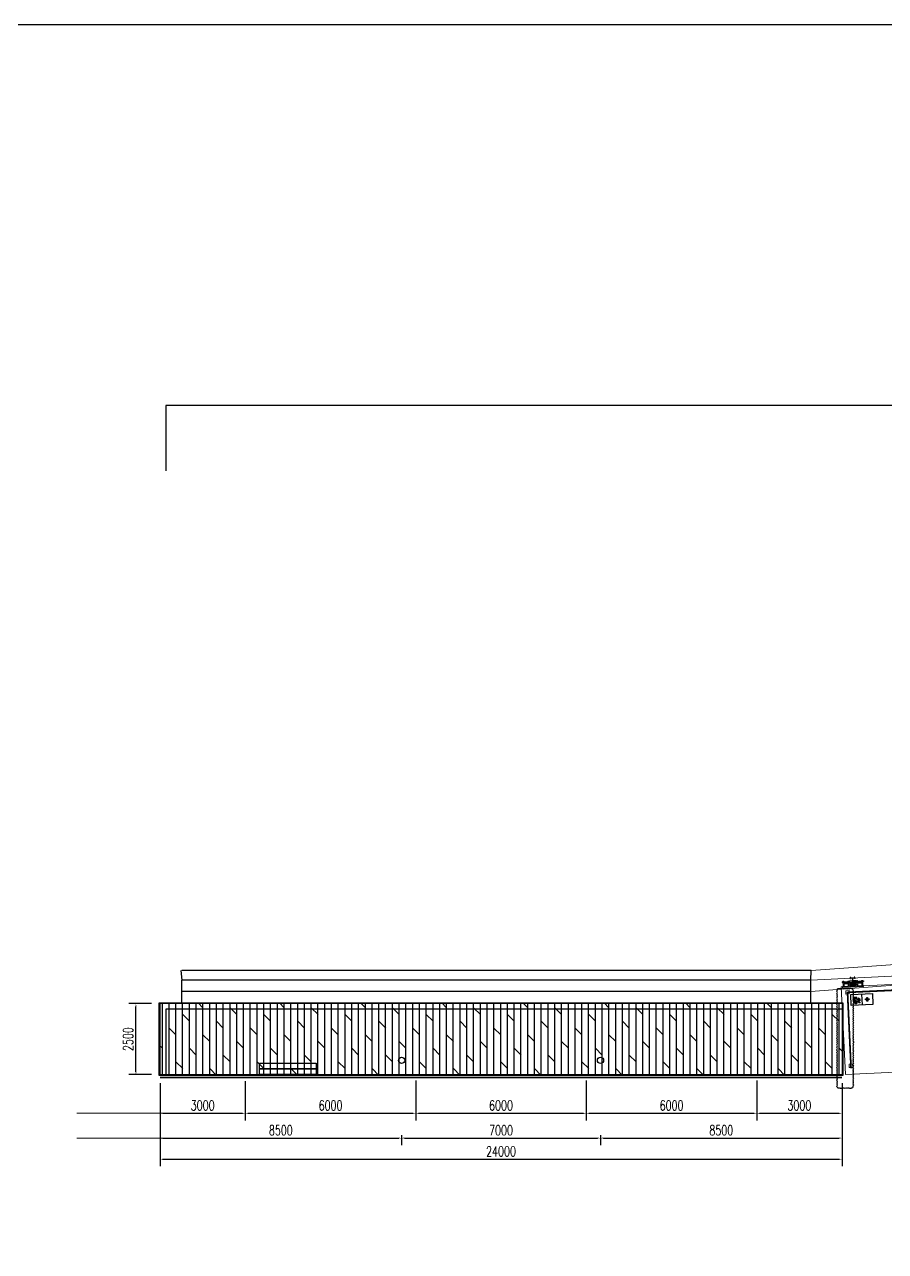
# Model space of a CAD drawing. Header units: millimetres. Extents: x -1612139 to -1282425, y 786067 to 1536390.
# Drawn here: x -1422393 to -1392098, y 928430 to 971633 of the extents above; entities that cross this region are included whole.
import ezdxf

# ---------------------------------------------------------------- set-up
doc = ezdxf.new("R2010")
doc.units = ezdxf.units.MM
doc.header["$LTSCALE"] = 1000
doc.linetypes.add('HIDDEN', pattern=[0.375, 0.25, -0.125])
doc.layers.get('0').update_dxf_attribs({"linetype": 'CONTINUOUS'})
doc.layers.get('DEFPOINTS').update_dxf_attribs({"linetype": 'CONTINUOUS'})
for name, color, linetype in [('DOTE', 1, 'CONTINUOUS'), ('W- bollard系船栓', 4, 'CONTINUOUS'), ('W-_ANTICOLLISION防撞措施', 6, 'CONTINUOUS'), ('W-MOUNTING固定方式', 5, 'CONTINUOUS'), ('W-PLASTIC_RAILINGS塑木栏杆', 6, 'CONTINUOUS'), ('W-REVETMENT驳岸', 251, 'CONTINUOUS'), ('W-WOOD_FLOOR木地板', 30, 'CONTINUOUS'), ('桩', 5, 'CONTINUOUS'), ('灭火急救箱', 1, 'CONTINUOUS'), ('钢', 172, 'CONTINUOUS')]:
    doc.layers.add(name, color=color, linetype=linetype)
doc.styles.add('STANDARD_T3', font='simplex.shx', dxfattribs={"width": 0.7, "bigfont": 'gbcbig.shx'})
doc.dimstyles.new('W&&100', dxfattribs={"dimtxt": 350, "dimasz": 100, "dimexe": 250, "dimexo": 300, "dimgap": 100, "dimtad": 1, "dimdec": 0, "dimzin": 0, "dimdsep": 46, "dimtxsty": 'STANDARD_T3', "dimcen": 0.09, "dimclrd": 1, "dimclre": 1, "dimclrt": 7, "dimazin": 2, "dimtfac": 1, "dimtdec": 0, "dimtix": 1, "dimtmove": 2, "dimatfit": 3, "dimfxl": 100, "dimtolj": 1, "dimtzin": 0, "dimarcsym": 0})

# ---------------------------------------------------------------- blocks, each defined once
blk = doc.blocks.new('$matou$00000031')
h = blk.add_hatch(color=1)
h.dxf.hatch_style = 1
h.paths.add_polyline_path([(-347, 71), (-347, -179), (-247, -179)])
h = blk.add_hatch(color=1)
h.dxf.hatch_style = 1
edge = h.paths.add_edge_path()
edge.add_arc((-52, 127), 108, 196.29651, 205.0439)
edge.add_arc((-64, 121), 94.8, 205.0439, 214.37845)
edge.add_arc((-98, 97), 52.4, 214.37845, 254.56921)
edge.add_arc((-120, 20), 27.9, 18.37008, 74.56921, ccw=False)
edge.add_arc((-122, 19), 30.5, -13.95709, 18.37008, ccw=False)
edge.add_arc((-108, 15), 15.7, 300.45082, 346.04291, ccw=False)
edge.add_arc((-111, 21), 22.4, 267.37078, 300.45082, ccw=False)
edge.add_arc((-111, 31), 32, 239.8196, 267.37078, ccw=False)
edge.add_arc((-95, 57), 62.7, 222.4174, 239.8196, ccw=False)
edge.add_arc((-92, 61), 67.5, 205.65164, 222.4174, ccw=False)
edge.add_arc((-68, 72), 94.3, 195.80573, 205.65164, ccw=False)
edge.add_arc((-44, 79), 119, 187.03004, 195.80573, ccw=False)
edge.add_arc((-121, 69), 41.8, 167.90846, 187.03004, ccw=False)
edge.add_arc((-82, 61), 81.4, 154.23716, 167.90846, ccw=False)
edge = h.paths.add_edge_path()
edge.add_arc((-47, 63), 120, 200.75454, 208.53706)
edge.add_arc((-101, 34), 57.4, 208.53706, 219.77559)
edge.add_arc((2, 120), 192, 219.77559, 225.01734)
edge.add_arc((-59, 58), 105, 225.01734, 232.10631)
edge.add_arc((-109, -6), 23.7, 232.10631, 271.10943)
edge.add_arc((-109, -47), 16.8, 44.35188, 91.10943, ccw=False)
edge.add_arc((-110, -48), 19.2, 22.63254, 44.35188, ccw=False)
edge.add_arc((-107, -47), 15.1, -1.94353, 22.63254, ccw=False)
edge.add_arc((-102, -47), 10.2, 330.80573, 358.05647, ccw=False)
edge.add_arc((-114, -40), 24.9, 313.44338, 330.80573, ccw=False)
edge.add_arc((-110, -44), 18.4, 267.37078, 313.44338, ccw=False)
edge.add_arc((-109, -28), 35.4, 234.56334, 267.37078, ccw=False)
edge.add_arc((-109, -27), 35.7, 222.29325, 234.56334, ccw=False)
edge.add_arc((-28, 47), 146, 216.22803, 222.29325, ccw=False)
edge.add_arc((-86, 4), 73.8, 192.63666, 216.22803, ccw=False)
edge.add_arc((-73, 7), 86.8, 170.91278, 192.63666, ccw=False)
edge = h.paths.add_edge_path()
edge.add_arc((-46, -21), 121, 196.11939, 209.7614)
edge.add_arc((-50, -24), 116, 209.7614, 223.68479)
edge.add_arc((-96, -67), 53.4, 223.68479, 259.61613)
edge.add_arc((-108, -134), 14.3, 6.32607, 79.61613, ccw=False)
edge.add_arc((-112, -134), 18.6, -17.89376, 6.32607, ccw=False)
edge.add_arc((-111, -134), 17.6, 317.15115, 342.10624, ccw=False)
edge.add_arc((-113, -132), 20.8, 291.88934, 317.15115, ccw=False)
edge.add_arc((-121, -114), 40.2, 273.77874, 291.88934, ccw=False)
edge.add_arc((-121, -114), 40, 248.91252, 273.77874, ccw=False)
edge.add_arc((-120, -112), 42.5, 224.81745, 248.91252, ccw=False)
edge.add_arc((-125, -117), 35.5, 208.29349, 224.81745, ccw=False)
edge.add_arc((-17, -59), 158, 200.4817, 208.29349, ccw=False)
edge.add_arc((-99, -89), 70.6, 177.37078, 200.4817, ccw=False)
edge.add_arc((-78, -90), 91.3, 157.07829, 177.37078, ccw=False)
h = blk.add_hatch(color=1)
h.dxf.hatch_style = 1
h.paths.add_polyline_path([(248, 20), (248, 90), (288, 90), (288, 20), (358, 20), (358, -20), (288, -20), (288, -90), (248, -90), (248, -20), (178, -20), (178, 20)])
for p, q in [((-532, 265, 0), (529, 265, 0)), ((-1, 265, 0), (-1, -265, 0))]:
    blk.add_line(p, q)
at = {"elevation": 0}
blk.add_lwpolyline([(-532, 265), (532, 265), (532, -265), (-532, -265)], close=True, dxfattribs=at)
at = {"color": 1, "elevation": 0}
for points in [[(-315, 115), (-361, 115), (-361, 95), (-315, 95)], [(-347, 71), (-347, -179), (-247, -179), (-347, 71)], [(-280, 95), (-241, 95), (-241, 115), (-280, 115)], [(-162, -55), (-162, -55)]]:
    blk.add_lwpolyline(points, dxfattribs=at)
for points in [[(-347, 71), (-247, 71), (-247, -179), (-347, -179)], [(-315, 136), (-280, 136), (-280, 71), (-315, 71)], [(248, 20), (248, 90), (288, 90), (288, 20), (358, 20), (358, -20), (288, -20), (288, -90), (248, -90), (248, -20), (178, -20), (178, 20)]]:
    blk.add_lwpolyline(points, close=True, dxfattribs=at)
for points in [[(-155, 96, 0.038186), (-149, 81, 0.040752), (-142, 68, 0.177185), (-112, 47, -0.250251), (-93, 29, -0.141997), (-93, 12, -0.201599), (-100, 2, -0.14535), (-112, -1, -0.120797), (-127, 3, -0.076078), (-142, 15, -0.073285), (-153, 31, -0.042987), (-159, 46, -0.03831), (-162, 64, -0.083628), (-162, 78, -0.059723), (-155, 96)], [(-159, 21, 0.033971), (-152, 6, 0.049077), (-146, -3, 0.022875), (-134, -16, 0.030941), (-124, -25, 0.171845), (-109, -30, -0.206897), (-97, -35, -0.095053), (-93, -41, -0.107646), (-91, -47, -0.119467), (-93, -52, -0.075903), (-97, -58, -0.203782), (-111, -63, -0.144135), (-130, -56, -0.05359), (-135, -51, -0.026471), (-145, -39, -0.103302), (-158, -12, -0.095073), (-159, 21)]]:
    blk.add_lwpolyline(points, format="xyb", close=True, dxfattribs=at)
blk.add_lwpolyline([(-162, -55, 0.059595), (-151, -81, 0.060827), (-134, -104, 0.158077), (-105, -119, -0.331154), (-94, -132, -0.106074), (-94, -140, -0.10932), (-98, -146, -0.110674), (-106, -151, -0.079187), (-118, -154, -0.108927), (-135, -152, -0.105524), (-150, -142, -0.072225), (-156, -134, -0.034099), (-165, -114, -0.101184), (-169, -86, -0.088775), (-162, -55)], format="xyb", dxfattribs=at)
at = {"color": 1}
for centre, radius, start, end in [((-325, 11, 0), 110, 108.79594, 170.85949), ((-329, -14, 0), 113, 106.36583, 158.37574)]:
    blk.add_arc(centre, radius, start, end, dxfattribs=at)
blk = doc.blocks.new('轨道1')
at = {"layer": 'DOTE', "lineweight": 0}
for p, q in [((-70, -19), (-70, 40)), ((-70, 20), (-70, -39)), ((70, -19), (70, 40)), ((70, 20), (70, -39)), ((-387, -138), (402, -138)), ((-100, -240), (100, -240))]:
    blk.add_line(p, q, dxfattribs=at)
at = {"layer": '钢', "lineweight": 0}
for p, q in [((-80, 0), (-80, -14)), ((-60, 0), (-60, -14)), ((60, 0), (60, -14)), ((80, 0), (80, -14)), ((-370, -285), (370, -285)), ((-370, -285), (-370, -328)), ((-370, -328), (370, -328)), ((-19, -186), (-100, -186)), ((-100, -186), (-100, -200)), ((-50, -229), (50, -229)), ((-50, -240), (50, -240)), ((-50, -251), (50, -251)), ((-47, -210), (-47, -270)), ((47, -210), (47, -270)), ((370, -285), (370, -328))]:
    blk.add_line(p, q, dxfattribs=at)
for points in [[(-100, -200), (100, -200), (100, -186), (20, -186, -0.414214), (5, -171), (5, -29, -0.414214), (20, -14), (100, -14), (100, 0), (-100, 0)], [(-4, -171), (-4, -29, 0.414214), (-19, -14), (-100, -14), (-100, 0)]]:
    blk.add_lwpolyline(points, format="xyb", dxfattribs=at)
for points in [[(-375, -126), (-20, -126), (-20, -150), (-375, -150)], [(-350, -105), (-310, -105), (-310, -285), (-350, -285)], [(-310, -205), (-310, -165), (-170, -165), (-170, -205)], [(-170, -105), (-130, -105), (-130, -285), (-170, -285)], [(-110, -98), (-16, -98), (-13, -101), (-13, -175), (-16, -178), (-110, -178), (-113, -175), (-113, -101)], [(-100, -232), (100, -232), (100, -248), (-100, -248)], [(-92, -225), (-52, -225), (-52, -285), (-92, -285)], [(-47, -210), (47, -210), (50, -213), (50, -267), (47, -270), (-47, -270), (-50, -267), (-50, -213)], [(110, -98), (16, -98), (13, -101), (13, -175), (16, -178), (110, -178), (113, -175), (113, -101)], [(375, -126), (20, -126), (20, -150), (375, -150)], [(93, -225), (53, -225), (53, -285), (93, -285)], [(170, -105), (130, -105), (130, -285), (170, -285)], [(310, -205), (310, -165), (170, -165), (170, -205)], [(350, -105), (310, -105), (310, -285), (350, -285)]]:
    blk.add_lwpolyline(points, close=True, dxfattribs=at)
at = {"layer": '钢', "linetype": 'HIDDEN', "lineweight": 0, "ltscale": 50}
for points in [[(-346, -105), (-314, -105), (-314, -285), (-346, -285)], [(-310, -201), (-310, -169), (-170, -169), (-170, -201)], [(-166, -105), (-134, -105), (-134, -285), (-166, -285)], [(-88, -225), (-56, -225), (-56, -285), (-88, -285)], [(89, -225), (57, -225), (57, -285), (89, -285)], [(166, -105), (134, -105), (134, -285), (166, -285)], [(310, -201), (310, -169), (170, -169), (170, -201)], [(346, -105), (314, -105), (314, -285), (346, -285)]]:
    blk.add_lwpolyline(points, close=True, dxfattribs=at)
at = {"layer": '钢', "lineweight": 0}
blk.add_arc((-19, -171), 15, 270, 0, dxfattribs=at)
blk = doc.blocks.new('*D162')
at = {"layer": 'DEFPOINTS', "color": 0, "transparency": 16777216}
for p in [(-1417625, 934656, 0), (-1393625, 934656, 0), (-1393625, 931678)]:
    blk.add_point(p, dxfattribs=at)
at = {"layer": '桩', "color": 1, "lineweight": -2, "transparency": 16777216}
for p, q in [((-1417625, 934356), (-1417625, 931428)), ((-1393625, 934356), (-1393625, 931428)), ((-1417525, 931678), (-1393725, 931678))]:
    blk.add_line(p, q, dxfattribs=at)
at = {"layer": '桩', "color": 1, "transparency": 16777216}
for points in [[(-1417525, 931695), (-1417525, 931662), (-1417625, 931678)], [(-1393725, 931695), (-1393725, 931662), (-1393625, 931678)]]:
    blk.add_solid(points, dxfattribs=at)
at = {"layer": '桩', "color": 7, "lineweight": 0, "transparency": 16777216, "insert": (-1405625, 931953), "char_height": 350, "attachment_point": 5, "style": 'STANDARD_T3'}
blk.add_mtext('\\A1;24000', dxfattribs=at)
blk = doc.blocks.new('*D154')
at = {"layer": 'DEFPOINTS', "color": 0, "transparency": 16777216}
for p in [(-1417625, 934611, 0), (-1414625, 934721, 0), (-1414625, 933296)]:
    blk.add_point(p, dxfattribs=at)
at = {"layer": 'W- bollard系船栓', "color": 1, "lineweight": -2, "transparency": 16777216}
for p, q in [((-1417625, 934311), (-1417625, 933046)), ((-1414625, 934421), (-1414625, 933046)), ((-1417525, 933296), (-1414725, 933296))]:
    blk.add_line(p, q, dxfattribs=at)
at = {"layer": 'W- bollard系船栓', "color": 1, "transparency": 16777216}
for points in [[(-1417525, 933313), (-1417525, 933280), (-1417625, 933296)], [(-1414725, 933313), (-1414725, 933280), (-1414625, 933296)]]:
    blk.add_solid(points, dxfattribs=at)
at = {"layer": 'W- bollard系船栓', "color": 7, "lineweight": 0, "transparency": 16777216, "insert": (-1416125, 933571), "char_height": 350, "attachment_point": 5, "style": 'STANDARD_T3'}
blk.add_mtext('\\A1;3000', dxfattribs=at)
blk = doc.blocks.new('*D155')
at = {"layer": 'DEFPOINTS', "color": 0, "transparency": 16777216}
for p in [(-1414625, 934721, 0), (-1408625, 934751, 0), (-1408625, 933296)]:
    blk.add_point(p, dxfattribs=at)
at = {"layer": 'W- bollard系船栓', "color": 1, "lineweight": -2, "transparency": 16777216}
for p, q in [((-1414625, 934421), (-1414625, 933046)), ((-1408625, 934451), (-1408625, 933046)), ((-1414525, 933296), (-1408725, 933296))]:
    blk.add_line(p, q, dxfattribs=at)
at = {"layer": 'W- bollard系船栓', "color": 1, "transparency": 16777216}
for points in [[(-1414525, 933313), (-1414525, 933280), (-1414625, 933296)], [(-1408725, 933313), (-1408725, 933280), (-1408625, 933296)]]:
    blk.add_solid(points, dxfattribs=at)
at = {"layer": 'W- bollard系船栓', "color": 7, "lineweight": 0, "transparency": 16777216, "insert": (-1411625, 933571), "char_height": 350, "attachment_point": 5, "style": 'STANDARD_T3'}
blk.add_mtext('\\A1;6000', dxfattribs=at)
blk = doc.blocks.new('*D156')
at = {"layer": 'DEFPOINTS', "color": 0, "transparency": 16777216}
for p in [(-1408625, 934751, 0), (-1402625, 934751, 0), (-1402625, 933296)]:
    blk.add_point(p, dxfattribs=at)
at = {"layer": 'W- bollard系船栓', "color": 1, "lineweight": -2, "transparency": 16777216}
for p, q in [((-1408625, 934451), (-1408625, 933046)), ((-1402625, 934451), (-1402625, 933046)), ((-1408525, 933296), (-1402725, 933296))]:
    blk.add_line(p, q, dxfattribs=at)
at = {"layer": 'W- bollard系船栓', "color": 1, "transparency": 16777216}
for points in [[(-1408525, 933313), (-1408525, 933280), (-1408625, 933296)], [(-1402725, 933313), (-1402725, 933280), (-1402625, 933296)]]:
    blk.add_solid(points, dxfattribs=at)
at = {"layer": 'W- bollard系船栓', "color": 7, "lineweight": 0, "transparency": 16777216, "insert": (-1405625, 933571), "char_height": 350, "attachment_point": 5, "style": 'STANDARD_T3'}
blk.add_mtext('\\A1;6000', dxfattribs=at)
blk = doc.blocks.new('*D157')
at = {"layer": 'DEFPOINTS', "color": 0, "transparency": 16777216}
for p in [(-1402625, 934751, 0), (-1396625, 934751, 0), (-1396625, 933296)]:
    blk.add_point(p, dxfattribs=at)
at = {"layer": 'W- bollard系船栓', "color": 1, "lineweight": -2, "transparency": 16777216}
for p, q in [((-1402625, 934451), (-1402625, 933046)), ((-1396625, 934451), (-1396625, 933046)), ((-1402525, 933296), (-1396725, 933296))]:
    blk.add_line(p, q, dxfattribs=at)
at = {"layer": 'W- bollard系船栓', "color": 1, "transparency": 16777216}
for points in [[(-1402525, 933313), (-1402525, 933280), (-1402625, 933296)], [(-1396725, 933313), (-1396725, 933280), (-1396625, 933296)]]:
    blk.add_solid(points, dxfattribs=at)
at = {"layer": 'W- bollard系船栓', "color": 7, "lineweight": 0, "transparency": 16777216, "insert": (-1399625, 933571), "char_height": 350, "attachment_point": 5, "style": 'STANDARD_T3'}
blk.add_mtext('\\A1;6000', dxfattribs=at)
blk = doc.blocks.new('*D158')
at = {"layer": 'DEFPOINTS', "color": 0, "transparency": 16777216}
for p in [(-1396625, 934751, 0), (-1393626, 934611, 0), (-1393626, 933296)]:
    blk.add_point(p, dxfattribs=at)
at = {"layer": 'W- bollard系船栓', "color": 1, "lineweight": -2, "transparency": 16777216}
for p, q in [((-1396625, 934451), (-1396625, 933046)), ((-1393626, 934311), (-1393626, 933046)), ((-1396525, 933296), (-1393726, 933296))]:
    blk.add_line(p, q, dxfattribs=at)
at = {"layer": 'W- bollard系船栓', "color": 1, "transparency": 16777216}
for points in [[(-1396525, 933313), (-1396525, 933280), (-1396625, 933296)], [(-1393726, 933313), (-1393726, 933280), (-1393626, 933296)]]:
    blk.add_solid(points, dxfattribs=at)
at = {"layer": 'W- bollard系船栓', "color": 7, "lineweight": 0, "transparency": 16777216, "insert": (-1395126, 933571), "char_height": 350, "attachment_point": 5, "style": 'STANDARD_T3'}
blk.add_mtext('\\A1;3000', dxfattribs=at)
blk = doc.blocks.new('*D159')
at = {"layer": 'DEFPOINTS', "color": 0, "transparency": 16777216}
for p in [(-1402125, 935156, 0), (-1393626, 934656, 0), (-1393626, 932422)]:
    blk.add_point(p, dxfattribs=at)
at = {"layer": '桩', "color": 1, "lineweight": -2, "transparency": 16777216}
for p, q in [((-1402125, 932522), (-1402125, 932172)), ((-1402025, 932422), (-1393726, 932422)), ((-1393626, 932522), (-1393626, 932172))]:
    blk.add_line(p, q, dxfattribs=at)
at = {"layer": '桩', "color": 1, "transparency": 16777216}
for points in [[(-1402025, 932439), (-1402025, 932406), (-1402125, 932422)], [(-1393726, 932439), (-1393726, 932406), (-1393626, 932422)]]:
    blk.add_solid(points, dxfattribs=at)
at = {"layer": '桩', "color": 7, "lineweight": 0, "transparency": 16777216, "insert": (-1397876, 932697), "char_height": 350, "attachment_point": 5, "style": 'STANDARD_T3'}
blk.add_mtext('\\A1;8500', dxfattribs=at)
blk = doc.blocks.new('*D160')
at = {"layer": 'DEFPOINTS', "color": 0, "transparency": 16777216}
for p in [(-1409125, 935156, 0), (-1417625, 934656, 0), (-1409125, 932422)]:
    blk.add_point(p, dxfattribs=at)
at = {"layer": '桩', "color": 1, "lineweight": -2, "transparency": 16777216}
for p, q in [((-1417625, 932522), (-1417625, 932172)), ((-1417525, 932422), (-1409225, 932422)), ((-1409125, 932522), (-1409125, 932172))]:
    blk.add_line(p, q, dxfattribs=at)
at = {"layer": '桩', "color": 1, "transparency": 16777216}
for points in [[(-1417525, 932439), (-1417525, 932406), (-1417625, 932422)], [(-1409225, 932439), (-1409225, 932406), (-1409125, 932422)]]:
    blk.add_solid(points, dxfattribs=at)
at = {"layer": '桩', "color": 7, "lineweight": 0, "transparency": 16777216, "insert": (-1413375, 932697), "char_height": 350, "attachment_point": 5, "style": 'STANDARD_T3'}
blk.add_mtext('\\A1;8500', dxfattribs=at)
blk = doc.blocks.new('*D161')
at = {"layer": 'DEFPOINTS', "color": 0, "transparency": 16777216}
for p in [(-1409125, 935156, 0), (-1402125, 935156, 0), (-1402125, 932422)]:
    blk.add_point(p, dxfattribs=at)
at = {"layer": '桩', "color": 1, "lineweight": -2, "transparency": 16777216}
for p, q in [((-1409125, 932522), (-1409125, 932172)), ((-1409025, 932422), (-1402225, 932422)), ((-1402125, 932522), (-1402125, 932172))]:
    blk.add_line(p, q, dxfattribs=at)
at = {"layer": '桩', "color": 1, "transparency": 16777216}
for points in [[(-1409025, 932439), (-1409025, 932406), (-1409125, 932422)], [(-1402225, 932439), (-1402225, 932406), (-1402125, 932422)]]:
    blk.add_solid(points, dxfattribs=at)
at = {"layer": '桩', "color": 7, "lineweight": 0, "transparency": 16777216, "insert": (-1405625, 932697), "char_height": 350, "attachment_point": 5, "style": 'STANDARD_T3'}
blk.add_mtext('\\A1;7000', dxfattribs=at)
blk = doc.blocks.new('*D244')
at = {"layer": 'DEFPOINTS', "color": 0, "transparency": 16777216}
for p in [(-1418473, 937156), (-1417625, 937156), (-1417625, 934656)]:
    blk.add_point(p, dxfattribs=at)
at = {"layer": 'W- bollard系船栓', "color": 1, "lineweight": -2, "transparency": 16777216}
for p, q in [((-1417925, 937156), (-1418723, 937156)), ((-1418473, 934756), (-1418473, 937056)), ((-1417925, 934656), (-1418723, 934656))]:
    blk.add_line(p, q, dxfattribs=at)
at = {"layer": 'W- bollard系船栓', "color": 1, "transparency": 16777216}
for points in [[(-1418489, 937056), (-1418456, 937056), (-1418473, 937156)], [(-1418489, 934756), (-1418456, 934756), (-1418473, 934656)]]:
    blk.add_solid(points, dxfattribs=at)
at = {"layer": 'W- bollard系船栓', "color": 7, "lineweight": 0, "transparency": 16777216, "insert": (-1418748, 935906), "char_height": 350, "attachment_point": 5, "rotation": 90, "style": 'STANDARD_T3'}
blk.add_mtext('\\A1;2500', dxfattribs=at)

msp = doc.modelspace()

# ---------------------------------------------------------------- hatches: boundary and pattern name
at = {"layer": 'W-WOOD_FLOOR木地板'}
h = msp.add_hatch(dxfattribs=at)
h.set_pattern_fill('DOLMIT', color=256, scale=300, angle=90)
h.set_pattern_definition([(90, (0, 0), (-238.122618, 1e-14), []), (135, (0, 0), (-476.2449, -476.2449), [336.7564, -673.512])])
h.paths.add_polyline_path([(-1417650.5, 937181.1), (-1393600.5, 937181.1), (-1393600.5, 934631.1), (-1417650.5, 934631.1)])

# ---------------------------------------------------------------- linework, layer by layer
at = {"color": 1, "linetype": 'Continuous'}
for p, q in [((-1416898.8, 938327.7), (-1416858.7, 937977.7)), ((-1394714.9, 938327.7), (-1416858.7, 938327.7)), ((-1394724.4, 937977.7), (-1416858.7, 937977.7)), ((-1416858.5, 937577.7), (-1416858.7, 937977.7)), ((-1394724.4, 937577.7), (-1416858.7, 937577.7)), ((-1416858.2, 937177.7), (-1416858.5, 937577.7)), ((-1394724.4, 937177.7), (-1416858.7, 937177.7))]:
    msp.add_line(p, q, dxfattribs=at)
at = {"color": 252, "linetype": 'Continuous'}
for p, q in [((-1394724.4, 937977.7), (-1394714.9, 938327.7)), ((-1394724.4, 937577.7), (-1394724.4, 937977.7)), ((-1394724.4, 937177.7), (-1394724.4, 937577.7))]:
    msp.add_line(p, q, dxfattribs=at)
at = {"linetype": 'Continuous', "lineweight": 5}
msp.add_lwpolyline([(-1417625.5, 937156.1), (-1393625.5, 937156.1), (-1393625.5, 934656.1), (-1417625.5, 934656.1)], close=True, dxfattribs=at)
at = {"linetype": 'Continuous'}
for points in [[(-1414127, 935056.1), (-1412127, 935056.1), (-1412127, 934856.1), (-1414127, 934856.1)], [(-1414127, 934856.1), (-1412127, 934856.1), (-1412127, 934656.1), (-1414127, 934656.1)]]:
    msp.add_lwpolyline(points, close=True, dxfattribs=at)
at = {"layer": 'W- bollard系船栓', "lineweight": 0}
for p, q in [((-1417530.5, 933296.3, 0), (-1420547.6, 933296.3, 0)), ((-1417530.5, 932422.2, 0), (-1420547.6, 932422.2, 0))]:
    msp.add_line(p, q, dxfattribs=at)
at = {"layer": 'W- bollard系船栓'}
msp.add_lwpolyline([(-1485452.9, 971632.9), (-1303485.3, 971632.9), (-1303485.3, 786066.8), (-1485452.9, 786066.8)], close=True, dxfattribs=at)
msp.add_lwpolyline([(-1393781.7, 937674, -0.5205671), (-1393712.7, 937674, -0.5205671), (-1393651.6, 937674, -0.5205671), (-1393559.4, 937674, -0.5205671), (-1393488.5, 937674, -0.5205671), (-1393426.8, 937674, -0.5205671), (-1393369.6, 937674, -0.5205671), (-1393274.1, 937674, -0.5205671), (-1393245.7, 937607.6, -0.5205671), (-1393245.7, 937545.1, -0.5205671), (-1393245.7, 937479.8, -0.5205671), (-1393245.7, 937425.1, -0.5205671), (-1393245.7, 937353.4, -0.5205671), (-1393245.7, 937297.7, -0.5205671), (-1393245.7, 937247.5, -0.5205671), (-1393245.7, 937148.8, -0.5205671), (-1393245.7, 937081.1, -0.5205671), (-1393245.7, 937020.2, -0.5205671), (-1393245.7, 936947.2, -0.5205671), (-1393245.7, 936888.7, -0.5205671), (-1393245.7, 936815.5, -0.5205671), (-1393245.7, 936734.4, -0.5205671), (-1393245.7, 936654.3, -0.5205671), (-1393245.7, 936600.2, -0.5205671), (-1393245.7, 936524.9, -0.5205671), (-1393245.7, 936436.6, -0.5205671), (-1393245.7, 936360, -0.5205671), (-1393245.7, 936278, -0.5205671), (-1393245.7, 936202.8, -0.5205671), (-1393245.7, 936120.7, -0.5205671), (-1393245.7, 936038.5, -0.5205671), (-1393245.7, 935986.4, -0.5205671), (-1393245.7, 935926.6, -0.5205671), (-1393245.7, 935849.2, -0.5205671), (-1393245.7, 935749.9, -0.5205671), (-1393245.7, 935658.6, -0.5205671), (-1393245.7, 935587.7, -0.5205671), (-1393245.7, 935532.7, -0.5205671), (-1393245.7, 935440.5, -0.5205671), (-1393245.7, 935378.7, -0.5205671), (-1393245.7, 935295.5, -0.5205671), (-1393245.7, 935212.8, -0.5205671), (-1393245.7, 935157.5, -0.5205671), (-1393245.7, 935095.7, -0.5205671), (-1393245.7, 935013.4, -0.5205671), (-1393245.7, 934924, -0.5205671), (-1393245.7, 934852, -0.5205671), (-1393245.7, 934796.2, -0.5205671), (-1393245.7, 934741.9, -0.5205671), (-1393245.7, 934691.6, -0.5205671), (-1393245.7, 934601.5, -0.5205671), (-1393245.7, 934546.6, -0.5205671), (-1393245.7, 934468, -0.5205671), (-1393245.7, 934401.9, -0.5205671), (-1393245.7, 934335.9, -0.5205671), (-1393245.7, 934245.6, -0.5205671), (-1393277, 934190.6, -0.5205671), (-1393370.7, 934190.6, -0.5205671), (-1393423.8, 934190.6, -0.5205671), (-1393476.8, 934190.6, -0.5205671), (-1393550.6, 934190.6, -0.5205671), (-1393612, 934190.6, -0.5205671), (-1393700.4, 934190.6, -0.5205671), (-1393781.7, 934201.9, -0.5205671), (-1393781.7, 934288.1, -0.5205671), (-1393781.7, 934364.4, -0.5205671), (-1393781.7, 934414.9, -0.5205671), (-1393781.7, 934513.1, -0.5205671), (-1393781.7, 934570.7, -0.5205671), (-1393781.7, 934627.9, -0.5205671), (-1393781.7, 934720.9, -0.5205671), (-1393781.7, 934774.6, -0.5205671), (-1393781.7, 934850.1, -0.5205671), (-1393781.7, 934949.8, -0.5205671), (-1393781.7, 935029.8, -0.5205671), (-1393781.7, 935119.6, -0.5205671), (-1393781.7, 935175, -0.5205671), (-1393781.7, 935232.9, -0.5205671), (-1393781.7, 935305.4, -0.5205671), (-1393781.7, 935383.5, -0.5205671), (-1393781.7, 935475.1, -0.5205671), (-1393781.7, 935573.6, -0.5205671), (-1393781.7, 935670.4, -0.5205671), (-1393781.7, 935756.2, -0.5205671), (-1393781.7, 935828.1, -0.5205671), (-1393781.7, 935890.8, -0.5205671), (-1393781.7, 935981.5, -0.5205671), (-1393781.7, 936070.7, -0.5205671), (-1393781.7, 936142.1, -0.5205671), (-1393781.7, 936233.1, -0.5205671), (-1393781.7, 936293.5, -0.5205671), (-1393781.7, 936356.1, -0.5205671), (-1393781.7, 936419.8, -0.5205671), (-1393781.7, 936515.3, -0.5205671), (-1393781.7, 936609.6, -0.5205671), (-1393781.7, 936701.3, -0.5205671), (-1393781.7, 936765.8, -0.5205671), (-1393781.7, 936852.9, -0.5205671), (-1393781.7, 936916.1, -0.5205671), (-1393781.7, 936995.4, -0.5205671), (-1393781.7, 937090.2, -0.5205671), (-1393781.7, 937179.8, -0.5205671), (-1393781.7, 937237.7, -0.5205671), (-1393781.7, 937326.9, -0.5205671), (-1393781.7, 937406.8, -0.5205671), (-1393781.7, 937457.7, -0.5205671), (-1393781.7, 937547.5, -0.5205671), (-1393781.7, 937646.9, -0.5205671)], format="xyb", close=True, dxfattribs=at)
at = {"layer": 'W-_ANTICOLLISION防撞措施', "color": 252, "lineweight": 0}
msp.add_lwpolyline([(-1372373.4, 938734.6), (-1369558.4, 938438), (-1369430.2, 935778.5), (-1372574.8, 935631.9), (-1393507.9, 934656.1), (-1393651.8, 937742.7)], close=True, dxfattribs=at)
at = {"layer": 'W-_ANTICOLLISION防撞措施', "linetype": 'Continuous', "const_width": 50, "flags": 128}
msp.add_lwpolyline([(-1417625.5, 934556.1), (-1393625.5, 934556.1)], dxfattribs=at)
at = {"layer": 'W-MOUNTING固定方式', "linetype": 'Continuous'}
for centre in [(-1409125.5, 935156.1), (-1402125.5, 935156.1)]:
    msp.add_circle(centre, 109.5, dxfattribs=at)
at = {"layer": 'W-PLASTIC_RAILINGS塑木栏杆', "linetype": 'Continuous'}
for p, q in [((-1393624.5, 958217), (-1417425.5, 958217)), ((-1417425.5, 958217), (-1417425.5, 955917)), ((-1388719.9, 958217), (-1412520.9, 958217))]:
    msp.add_line(p, q, dxfattribs=at)
at = {"layer": 'W-PLASTIC_RAILINGS塑木栏杆', "color": 252, "lineweight": 0, "const_width": 60}
msp.add_lwpolyline([(-1393307.9, 934875.6), (-1393432.7, 937552.7), (-1385001.9, 937945.7)], dxfattribs=at)
at = {"layer": 'W-PLASTIC_RAILINGS塑木栏杆', "color": 252, "lineweight": 0}
msp.add_lwpolyline([(-1393489.9, 937490), (-1393370, 937495.6), (-1393375.6, 937615.4), (-1393495.5, 937609.8)], close=True, dxfattribs=at)
at = {"layer": 'W-PLASTIC_RAILINGS塑木栏杆', "linetype": 'Continuous', "flags": 128}
msp.add_lwpolyline([(-1393624.5, 936956.1), (-1417425.5, 936956.1), (-1417425.5, 934656.1)], dxfattribs=at)
at = {"layer": 'W-PLASTIC_RAILINGS塑木栏杆', "lineweight": 0}
msp.add_lwpolyline([(-1393375, 935025.2), (-1393255.1, 935030.7), (-1393249.5, 934910.9), (-1393369.4, 934905.3)], close=True, dxfattribs=at)
at = {"layer": 'W-REVETMENT驳岸', "color": 252, "lineweight": 0}
for p, q in [((-1391586.8, 938542.2), (-1394714.9, 938327.7)), ((-1391168.6, 938161.3), (-1394724.4, 937977.7)), ((-1391154.5, 937859.1), (-1394724.4, 937577.7))]:
    msp.add_line(p, q, dxfattribs=at)
at = {"layer": 'W-WOOD_FLOOR木地板', "linetype": 'Continuous'}
msp.add_lwpolyline([(-1417650.5, 937181.1), (-1393600.5, 937181.1), (-1393600.5, 934631.1), (-1417650.5, 934631.1)], close=True, dxfattribs=at)

# ---------------------------------------------------------------- block references
at = {"layer": 'W-_ANTICOLLISION防撞措施', "color": 252, "lineweight": 0, "rotation": 2.66903521558671}
msp.add_blockref('轨道1', (-1393252.5, 938064.2), dxfattribs=at)
at = {"layer": '灭火急救箱', "color": 252, "lineweight": 0, "xscale": -0.7199999999999998, "yscale": -0.7199999999999998, "zscale": 0.36, "rotation": 182.669036696742}
msp.add_blockref('$matou$00000031', (-1392930, 937299.6, 0), dxfattribs=at)

# ---------------------------------------------------------------- dimensions: what is measured, and where the dimension line sits
at = {"layer": 'W- bollard系船栓', "lineweight": 0}
dim = msp.add_linear_dim(base=(-1418472.5, 937156.1), p1=(-1417625.5, 934656.1), p2=(-1417625.5, 937156.1), angle=90, dimstyle='W&&100', dxfattribs=at)
dim.commit()
dim.dimension.update_dxf_attribs({"geometry": '*D244', "text_midpoint": (-1418747.5, 935906.1)})
for base, p1, p2, picture, middle in [((-1414625.5, 933296.3, 0), (-1417625.5, 934611.1), (-1414625.5, 934720.6), '*D154', (-1416125.5, 933571.3, 0)), ((-1408625.5, 933296.3, 0), (-1414625.5, 934720.6), (-1408625.5, 934750.6), '*D155', (-1411625.5, 933571.3, 0)), ((-1402625.5, 933296.3, 0), (-1408625.5, 934750.6), (-1402625.5, 934750.6), '*D156', (-1405625.5, 933571.3, 0)), ((-1396625.5, 933296.3, 0), (-1402625.5, 934750.6), (-1396625.5, 934750.6), '*D157', (-1399625.5, 933571.3, 0)), ((-1393625.7, 933296.3, 0), (-1396625.5, 934750.6), (-1393625.7, 934611.1), '*D158', (-1395125.6, 933571.3, 0))]:
    dim = msp.add_linear_dim(base=base, p1=p1, p2=p2, dimstyle='W&&100', dxfattribs=at)
    dim.commit()
    dim.dimension.update_dxf_attribs({"geometry": picture, "text_midpoint": middle})
at = {"layer": '桩', "lineweight": 0}
for base, p1, p2, picture, middle in [((-1409125.5, 932422.2, 0), (-1417625.5, 934656.1), (-1409125.5, 935156.1), '*D160', (-1413375.5, 932697.2, 0)), ((-1402125.5, 932422.2, 0), (-1409125.5, 935156.1), (-1402125.5, 935156.1), '*D161', (-1405625.5, 932697.2, 0)), ((-1393625.7, 932422.2, 0), (-1402125.5, 935156.1), (-1393625.7, 934656.1), '*D159', (-1397875.6, 932697.2, 0))]:
    dim = msp.add_linear_dim(base=base, p1=p1, p2=p2, dimstyle='W&&100', override={"dimfxlon": 1}, dxfattribs=at)
    dim.commit()
    dim.dimension.update_dxf_attribs({"geometry": picture, "text_midpoint": middle})
dim = msp.add_linear_dim(base=(-1393625.5, 931678.4, 0), p1=(-1417625.5, 934656.1), p2=(-1393625.5, 934656.1), dimstyle='W&&100', dxfattribs=at)
dim.commit()
dim.dimension.update_dxf_attribs({"geometry": '*D162', "text_midpoint": (-1405625.5, 931953.4, 0)})

doc.saveas('drawing.dxf')
